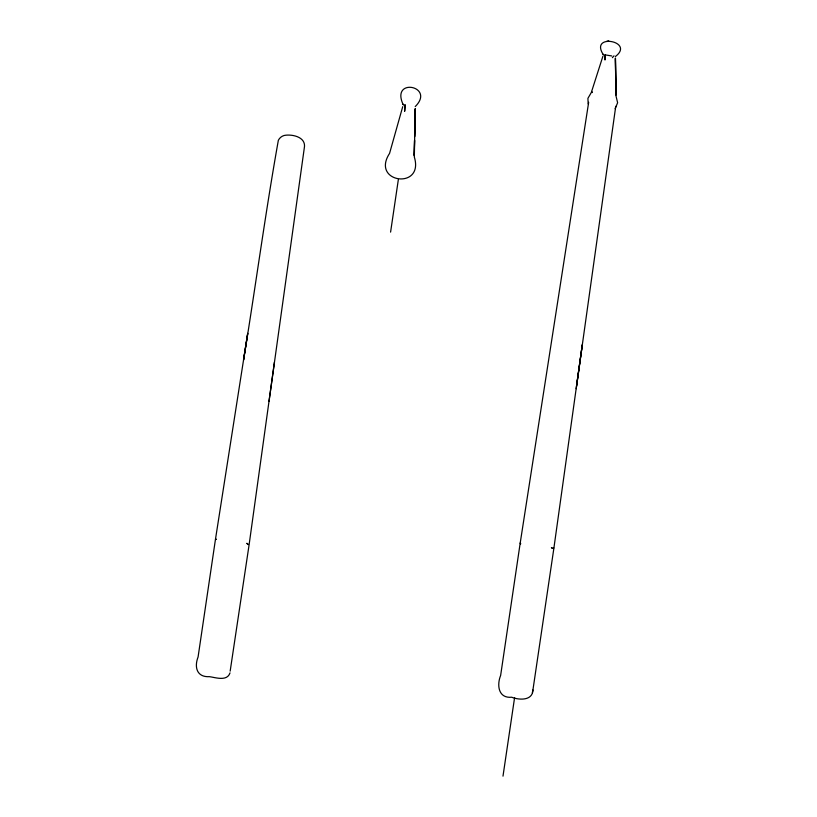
<?xml version="1.0" encoding="UTF-8"?>
<svg xmlns="http://www.w3.org/2000/svg" width="817" height="817" viewBox="0 0 817 817"><rect width="100%" height="100%" fill="white"/><g stroke="black" fill="none" stroke-linecap="round" stroke-linejoin="round"><path stroke-width="1.23" d="M414.536 140.473L414.219 155.598L414.546 140.33M414.617 136.684L415.199 108.967L414.331 157.048C424.442 190.228 370.326 182.957 389.566 153.392L402.72 106.67M414.627 136.51L415.24 108.528M605.193 54.882L604.999 59.794L605.193 54.882L611.78 55.954M274.43 362.217L249.185 544.234L230.169 671.114M576.547 386.267L582.296 344.754L553.834 548.544L532.929 689.967C532.602 701.017 518.918 700.108 511.677 697.228C498.36 698.504 496.695 685.208 500.637 675.434L520.123 543.56L588.669 102.278M268.997 401.484L304.271 148.173C306.528 137.716 293.987 134.397 285.96 135.183C282.713 135.367 279.802 137.389 278.352 140.279C265.331 213.145 255.537 286.869 243.548 360.001L247.714 333.326L215.474 539.251L198.082 656.98C194.058 667.295 196.948 677.385 209.428 676.67C215.586 677.507 227.116 681.644 230.016 672.902M576.169 388.718L615.742 106.333M390.587 232.12L398.359 179.495M502.996 776.15L514.598 697.595M532.378 692.663L532.929 689.967M602.905 56.23L591.294 92.535L587.913 98.357L588.169 103.892M615.16 108.692L617.611 102.748L616.059 96.192L615.405 58.426L615.906 95.048L615.436 58.089M553.814 547.972L553.303 548.524M612.382 57.68L614.006 55.832M415.23 106.578C435.941 86.02 390.056 76.88 403.281 104.862M615.364 56.547C635.616 41.187 588.853 32.649 603.416 54.831M606.817 41.289L608.757 40.85M603.048 54.249L603.967 54.831M247.817 544.051L246.795 543.295L248.215 544.612M402.934 104.147L403.843 104.862M591.784 91.463L592.437 92.546M405.069 104.872L404.67 111.153L405.069 104.872M552.466 548.37L551.455 547.553L552.466 548.37M215.974 539.465L215.637 538.812L215.974 539.465M520.623 543.785L520.296 543.06L520.623 543.785"/></g></svg>
